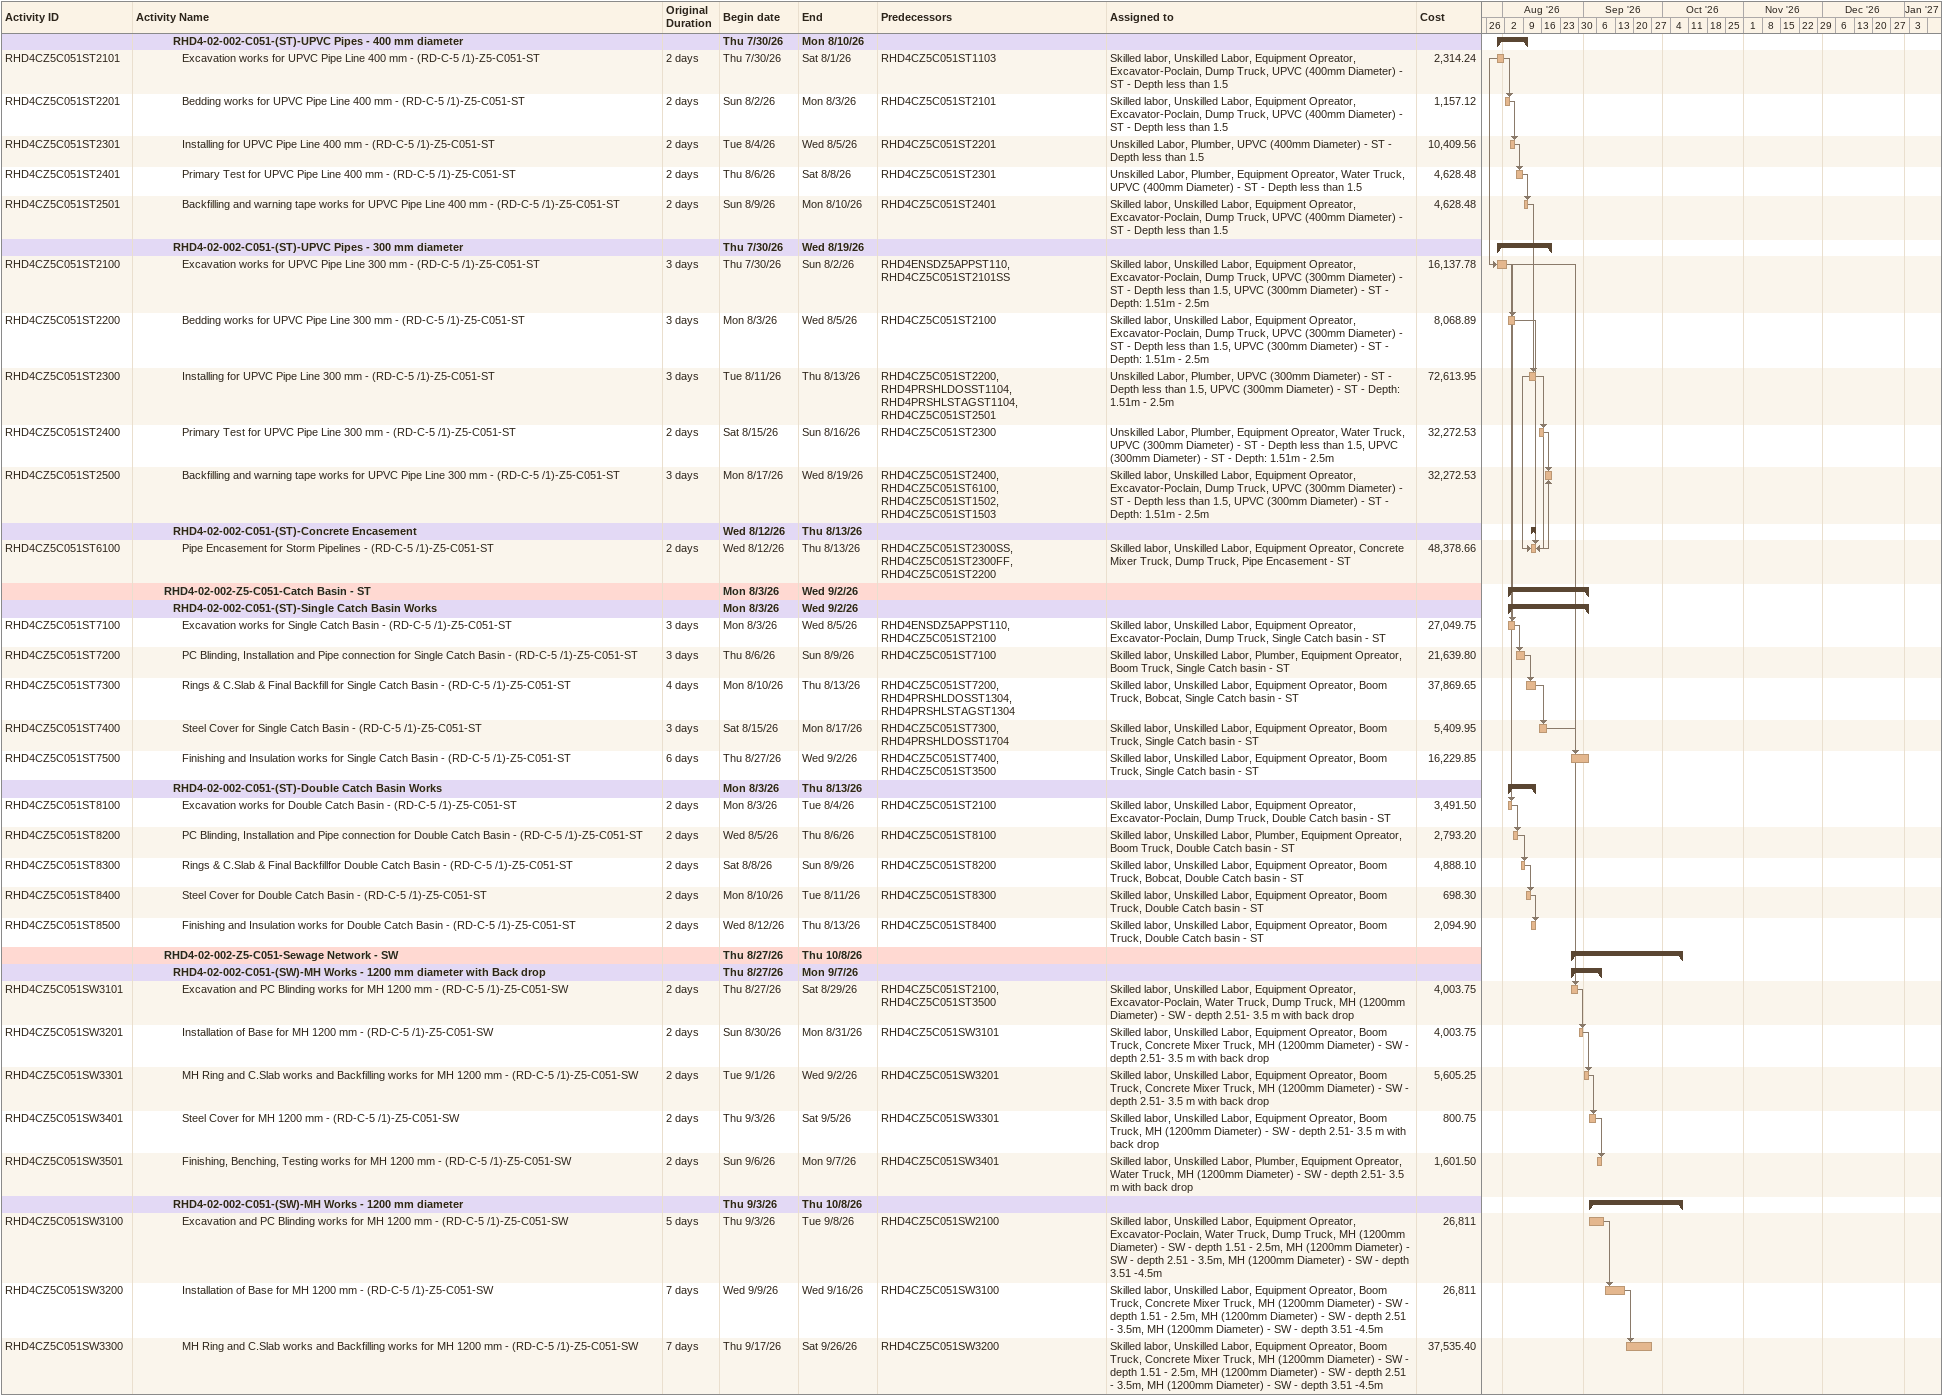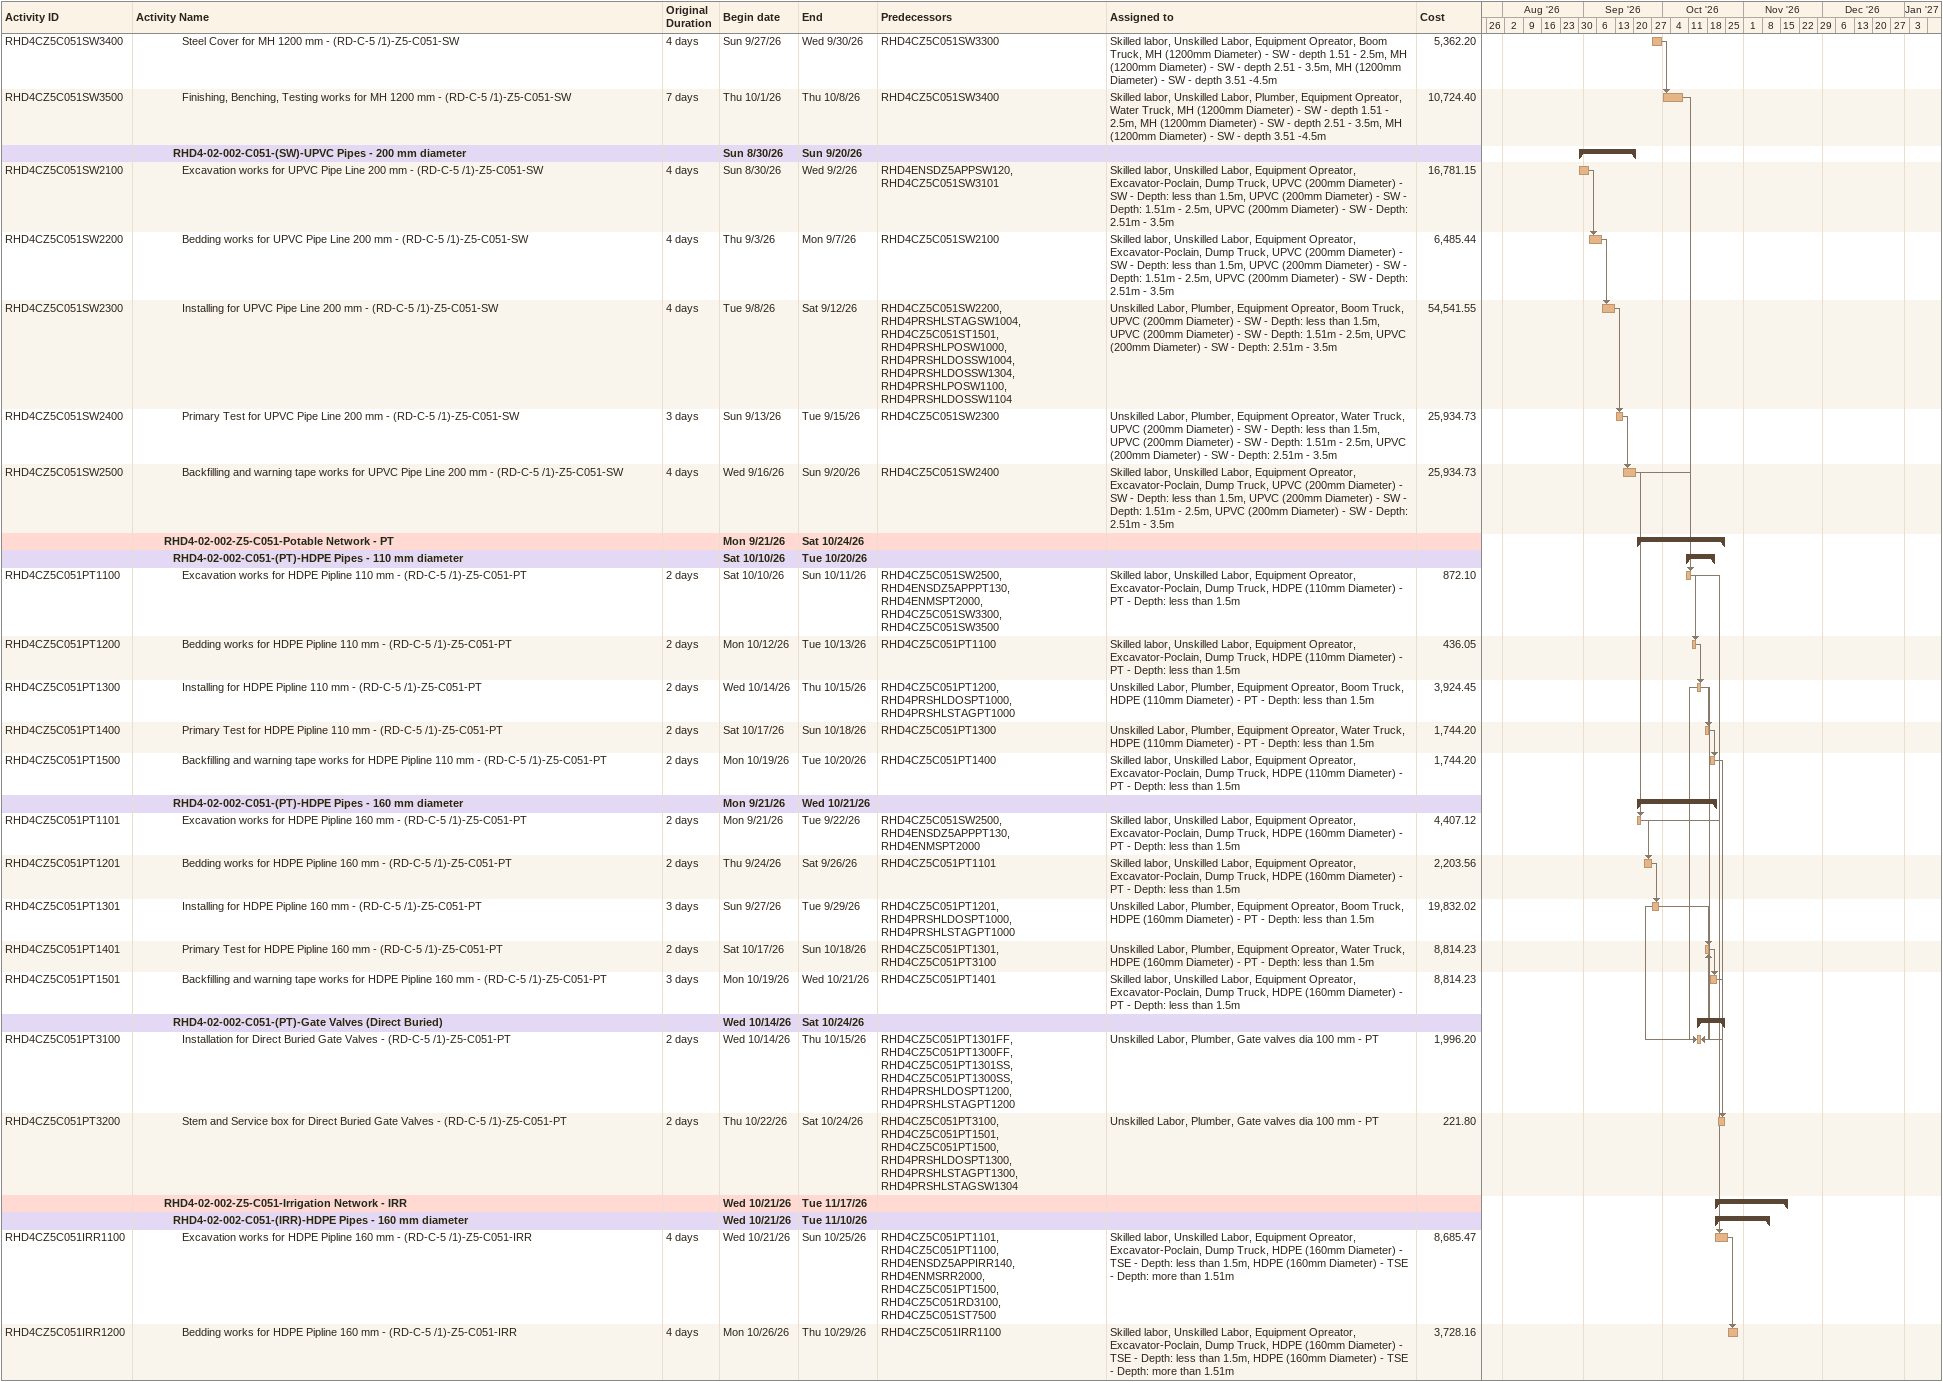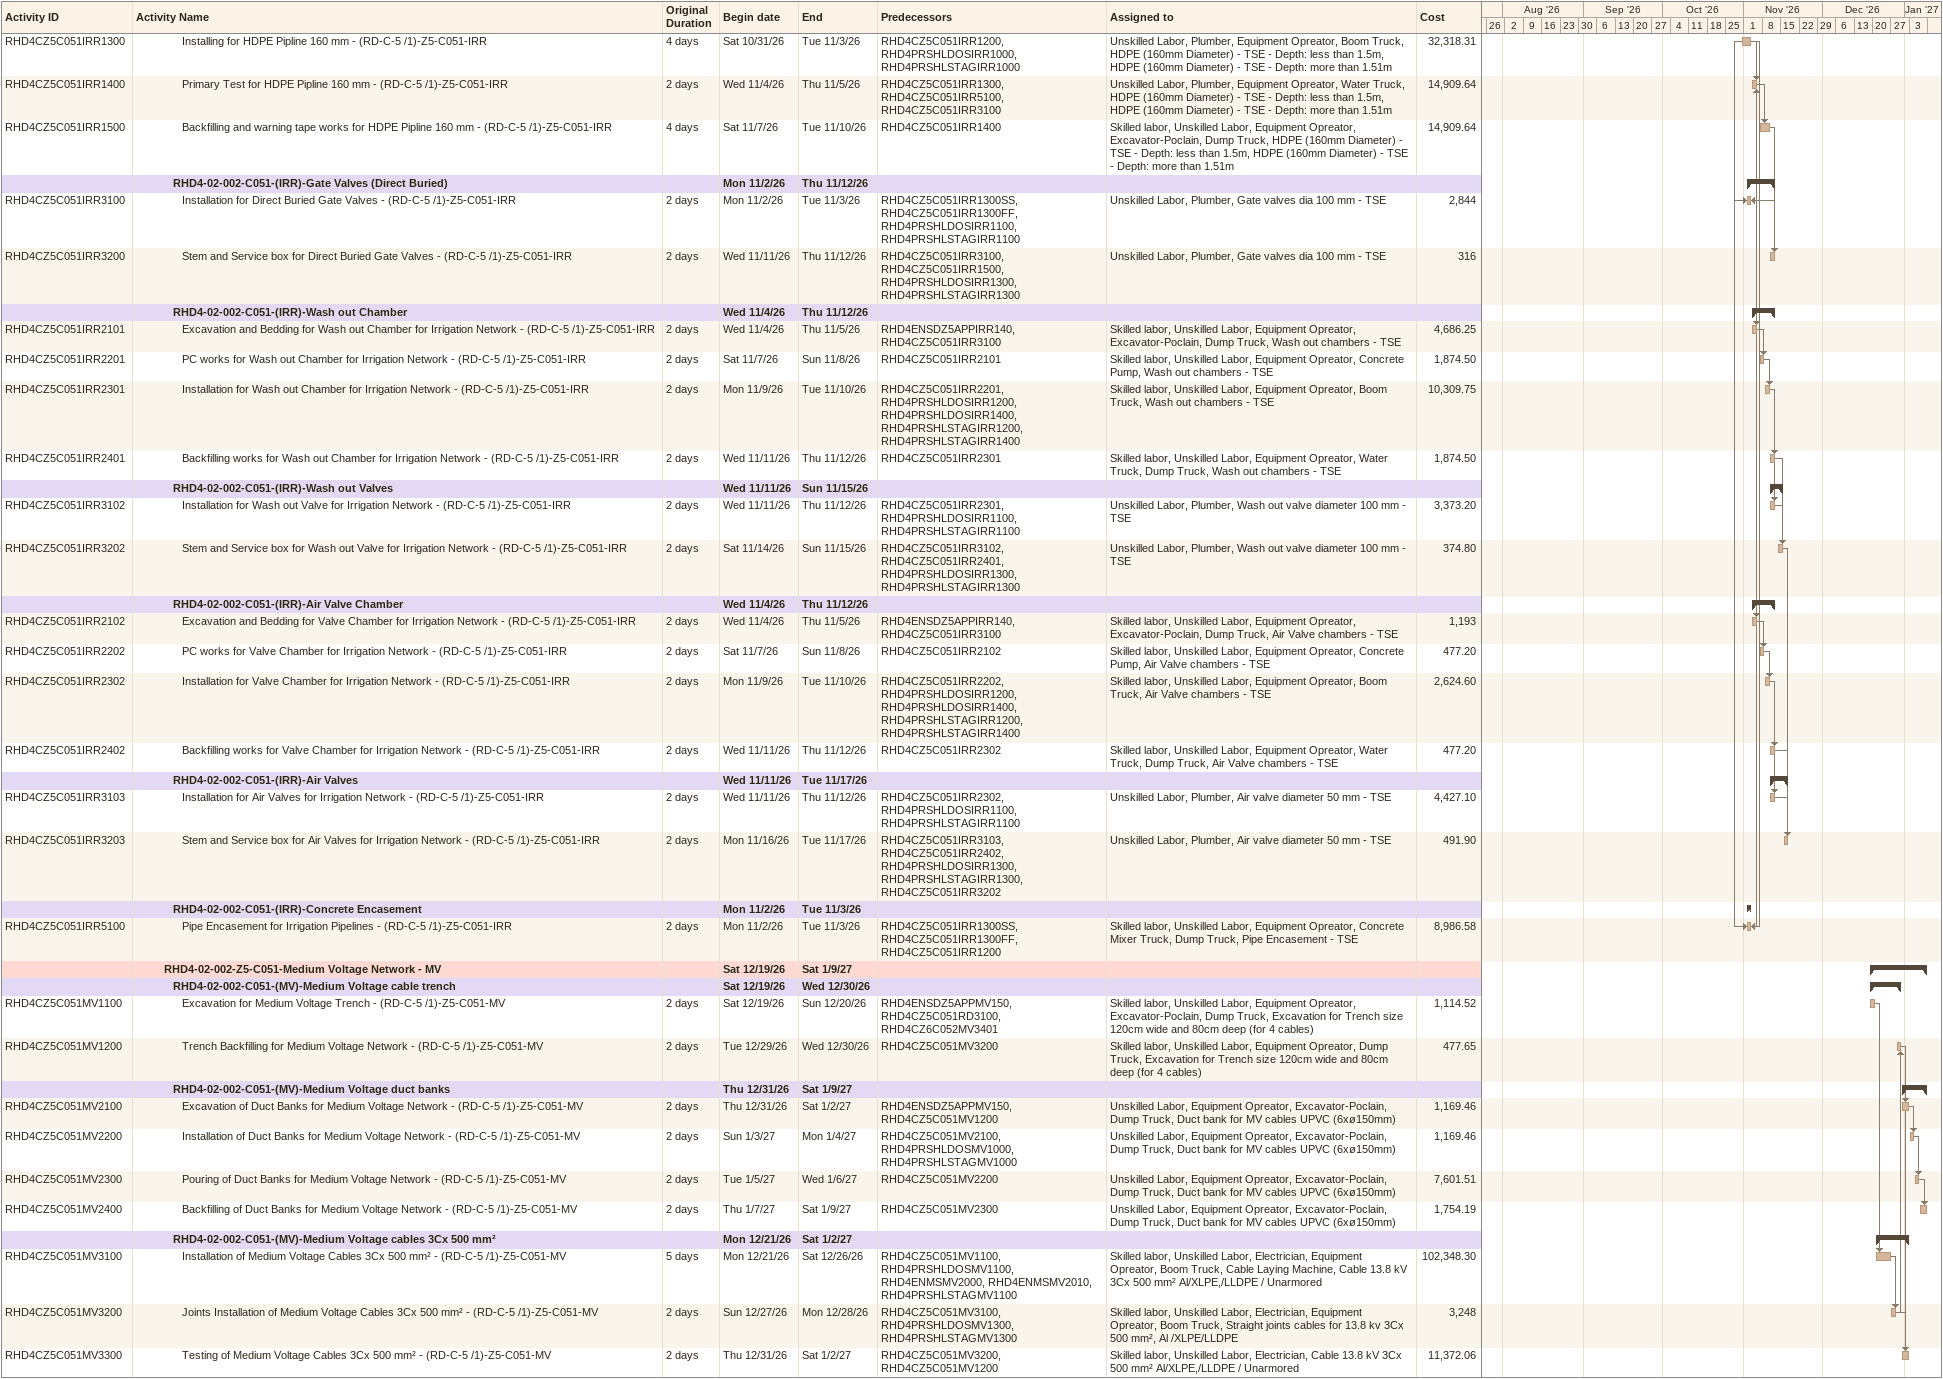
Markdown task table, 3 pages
| ID | Level | Task | Original duration | Start | Finish | Predecessors | Resources | Cost |
|---|---|---|---|---|---|---|---|---|
|  | 5 | **RHD4-02-002-C051-(ST)-UPVC Pipes - 400 mm diameter** |  | 2026-07-30 | 2026-08-10 |  |  |  |
| RHD4CZ5C051ST2101 | 6 | Excavation works for UPVC Pipe Line 400 mm - (RD-C-5 /1)-Z5-C051-ST | 2d | 2026-07-30 | 2026-08-01 | RHD4CZ5C051ST1103 | Skilled labor, Unskilled Labor, Equipment Opreator, Excavator-Poclain, Dump Truck, UPVC (400mm Diameter) - ST - Depth less than 1.5 | 2314.24 |
| RHD4CZ5C051ST2201 | 6 | Bedding works for UPVC Pipe Line 400 mm - (RD-C-5 /1)-Z5-C051-ST | 2d | 2026-08-02 | 2026-08-03 | RHD4CZ5C051ST2101 | Skilled labor, Unskilled Labor, Equipment Opreator, Excavator-Poclain, Dump Truck, UPVC (400mm Diameter) - ST - Depth less than 1.5 | 1157.12 |
| RHD4CZ5C051ST2301 | 6 | Installing for UPVC Pipe Line 400 mm - (RD-C-5 /1)-Z5-C051-ST | 2d | 2026-08-04 | 2026-08-05 | RHD4CZ5C051ST2201 | Unskilled Labor, Plumber, UPVC (400mm Diameter) - ST - Depth less than 1.5 | 10409.56 |
| RHD4CZ5C051ST2401 | 6 | Primary Test for UPVC Pipe Line 400 mm - (RD-C-5 /1)-Z5-C051-ST | 2d | 2026-08-06 | 2026-08-08 | RHD4CZ5C051ST2301 | Unskilled Labor, Plumber, Equipment Opreator, Water Truck, UPVC (400mm Diameter) - ST - Depth less than 1.5 | 4628.48 |
| RHD4CZ5C051ST2501 | 6 | Backfilling and warning tape works for UPVC Pipe Line 400 mm - (RD-C-5 /1)-Z5-C051-ST | 2d | 2026-08-09 | 2026-08-10 | RHD4CZ5C051ST2401 | Skilled labor, Unskilled Labor, Equipment Opreator, Excavator-Poclain, Dump Truck, UPVC (400mm Diameter) - ST - Depth less than 1.5 | 4628.48 |
|  | 5 | **RHD4-02-002-C051-(ST)-UPVC Pipes - 300 mm diameter** |  | 2026-07-30 | 2026-08-19 |  |  |  |
| RHD4CZ5C051ST2100 | 6 | Excavation works for UPVC Pipe Line 300 mm - (RD-C-5 /1)-Z5-C051-ST | 3d | 2026-07-30 | 2026-08-02 | RHD4ENSDZ5APPST110, RHD4CZ5C051ST2101SS | Skilled labor, Unskilled Labor, Equipment Opreator, Excavator-Poclain, Dump Truck, UPVC (300mm Diameter) - ST - Depth less than 1.5, UPVC (300mm Diameter) - ST - Depth: 1.51m - 2.5m | 16137.78 |
| RHD4CZ5C051ST2200 | 6 | Bedding works for UPVC Pipe Line 300 mm - (RD-C-5 /1)-Z5-C051-ST | 3d | 2026-08-03 | 2026-08-05 | RHD4CZ5C051ST2100 | Skilled labor, Unskilled Labor, Equipment Opreator, Excavator-Poclain, Dump Truck, UPVC (300mm Diameter) - ST - Depth less than 1.5, UPVC (300mm Diameter) - ST - Depth: 1.51m - 2.5m | 8068.89 |
| RHD4CZ5C051ST2300 | 6 | Installing for UPVC Pipe Line 300 mm - (RD-C-5 /1)-Z5-C051-ST | 3d | 2026-08-11 | 2026-08-13 | RHD4CZ5C051ST2200, RHD4PRSHLDOSST1104, RHD4PRSHLSTAGST1104, RHD4CZ5C051ST2501 | Unskilled Labor, Plumber, UPVC (300mm Diameter) - ST - Depth less than 1.5, UPVC (300mm Diameter) - ST - Depth: 1.51m - 2.5m | 72613.95 |
| RHD4CZ5C051ST2400 | 6 | Primary Test for UPVC Pipe Line 300 mm - (RD-C-5 /1)-Z5-C051-ST | 2d | 2026-08-15 | 2026-08-16 | RHD4CZ5C051ST2300 | Unskilled Labor, Plumber, Equipment Opreator, Water Truck, UPVC (300mm Diameter) - ST - Depth less than 1.5, UPVC (300mm Diameter) - ST - Depth: 1.51m - 2.5m | 32272.53 |
| RHD4CZ5C051ST2500 | 6 | Backfilling and warning tape works for UPVC Pipe Line 300 mm - (RD-C-5 /1)-Z5-C051-ST | 3d | 2026-08-17 | 2026-08-19 | RHD4CZ5C051ST2400, RHD4CZ5C051ST6100, RHD4CZ5C051ST1502, RHD4CZ5C051ST1503 | Skilled labor, Unskilled Labor, Equipment Opreator, Excavator-Poclain, Dump Truck, UPVC (300mm Diameter) - ST - Depth less than 1.5, UPVC (300mm Diameter) - ST - Depth: 1.51m - 2.5m | 32272.53 |
|  | 5 | **RHD4-02-002-C051-(ST)-Concrete Encasement** |  | 2026-08-12 | 2026-08-13 |  |  |  |
| RHD4CZ5C051ST6100 | 6 | Pipe Encasement for Storm Pipelines - (RD-C-5 /1)-Z5-C051-ST | 2d | 2026-08-12 | 2026-08-13 | RHD4CZ5C051ST2300SS, RHD4CZ5C051ST2300FF, RHD4CZ5C051ST2200 | Skilled labor, Unskilled Labor, Equipment Opreator, Concrete Mixer Truck, Dump Truck, Pipe Encasement - ST | 48378.66 |
|  | 4 | **RHD4-02-002-Z5-C051-Catch Basin - ST** |  | 2026-08-03 | 2026-09-02 |  |  |  |
|  | 5 | **RHD4-02-002-C051-(ST)-Single Catch Basin Works** |  | 2026-08-03 | 2026-09-02 |  |  |  |
| RHD4CZ5C051ST7100 | 6 | Excavation works for Single Catch Basin - (RD-C-5 /1)-Z5-C051-ST | 3d | 2026-08-03 | 2026-08-05 | RHD4ENSDZ5APPST110, RHD4CZ5C051ST2100 | Skilled labor, Unskilled Labor, Equipment Opreator, Excavator-Poclain, Dump Truck, Single Catch basin - ST | 27049.75 |
| RHD4CZ5C051ST7200 | 6 | PC Blinding, Installation and Pipe connection for Single Catch Basin - (RD-C-5 /1)-Z5-C051-ST | 3d | 2026-08-06 | 2026-08-09 | RHD4CZ5C051ST7100 | Skilled labor, Unskilled Labor, Plumber, Equipment Opreator, Boom Truck, Single Catch basin - ST | 21639.80 |
| RHD4CZ5C051ST7300 | 6 | Rings & C.Slab & Final Backfill for Single Catch Basin - (RD-C-5 /1)-Z5-C051-ST | 4d | 2026-08-10 | 2026-08-13 | RHD4CZ5C051ST7200, RHD4PRSHLDOSST1304, RHD4PRSHLSTAGST1304 | Skilled labor, Unskilled Labor, Equipment Opreator, Boom Truck, Bobcat, Single Catch basin - ST | 37869.65 |
| RHD4CZ5C051ST7400 | 6 | Steel Cover for Single Catch Basin - (RD-C-5 /1)-Z5-C051-ST | 3d | 2026-08-15 | 2026-08-17 | RHD4CZ5C051ST7300, RHD4PRSHLDOSST1704 | Skilled labor, Unskilled Labor, Equipment Opreator, Boom Truck, Single Catch basin - ST | 5409.95 |
| RHD4CZ5C051ST7500 | 6 | Finishing and Insulation works for Single Catch Basin - (RD-C-5 /1)-Z5-C051-ST | 6d | 2026-08-27 | 2026-09-02 | RHD4CZ5C051ST7400, RHD4CZ5C051ST3500 | Skilled labor, Unskilled Labor, Equipment Opreator, Boom Truck, Single Catch basin - ST | 16229.85 |
|  | 5 | **RHD4-02-002-C051-(ST)-Double Catch Basin Works** |  | 2026-08-03 | 2026-08-13 |  |  |  |
| RHD4CZ5C051ST8100 | 6 | Excavation works for Double Catch Basin - (RD-C-5 /1)-Z5-C051-ST | 2d | 2026-08-03 | 2026-08-04 | RHD4CZ5C051ST2100 | Skilled labor, Unskilled Labor, Equipment Opreator, Excavator-Poclain, Dump Truck, Double Catch basin - ST | 3491.50 |
| RHD4CZ5C051ST8200 | 6 | PC Blinding, Installation and Pipe connection for Double Catch Basin - (RD-C-5 /1)-Z5-C051-ST | 2d | 2026-08-05 | 2026-08-06 | RHD4CZ5C051ST8100 | Skilled labor, Unskilled Labor, Plumber, Equipment Opreator, Boom Truck, Double Catch basin - ST | 2793.20 |
| RHD4CZ5C051ST8300 | 6 | Rings & C.Slab & Final Backfillfor Double Catch Basin - (RD-C-5 /1)-Z5-C051-ST | 2d | 2026-08-08 | 2026-08-09 | RHD4CZ5C051ST8200 | Skilled labor, Unskilled Labor, Equipment Opreator, Boom Truck, Bobcat, Double Catch basin - ST | 4888.10 |
| RHD4CZ5C051ST8400 | 6 | Steel Cover for Double Catch Basin - (RD-C-5 /1)-Z5-C051-ST | 2d | 2026-08-10 | 2026-08-11 | RHD4CZ5C051ST8300 | Skilled labor, Unskilled Labor, Equipment Opreator, Boom Truck, Double Catch basin - ST | 698.30 |
| RHD4CZ5C051ST8500 | 6 | Finishing and Insulation works for Double Catch Basin - (RD-C-5 /1)-Z5-C051-ST | 2d | 2026-08-12 | 2026-08-13 | RHD4CZ5C051ST8400 | Skilled labor, Unskilled Labor, Equipment Opreator, Boom Truck, Double Catch basin - ST | 2094.90 |
|  | 4 | **RHD4-02-002-Z5-C051-Sewage Network - SW** |  | 2026-08-27 | 2026-10-08 |  |  |  |
|  | 5 | **RHD4-02-002-C051-(SW)-MH Works - 1200 mm diameter with Back drop** |  | 2026-08-27 | 2026-09-07 |  |  |  |
| RHD4CZ5C051SW3101 | 6 | Excavation and PC Blinding works for MH 1200 mm - (RD-C-5 /1)-Z5-C051-SW | 2d | 2026-08-27 | 2026-08-29 | RHD4CZ5C051ST2100, RHD4CZ5C051ST3500 | Skilled labor, Unskilled Labor, Equipment Opreator, Excavator-Poclain, Water Truck, Dump Truck, MH (1200mm Diameter) - SW - depth 2.51- 3.5 m with back drop | 4003.75 |
| RHD4CZ5C051SW3201 | 6 | Installation of Base for MH 1200 mm - (RD-C-5 /1)-Z5-C051-SW | 2d | 2026-08-30 | 2026-08-31 | RHD4CZ5C051SW3101 | Skilled labor, Unskilled Labor, Equipment Opreator, Boom Truck, Concrete Mixer Truck, MH (1200mm Diameter) - SW - depth 2.51- 3.5 m with back drop | 4003.75 |
| RHD4CZ5C051SW3301 | 6 | MH Ring and C.Slab works and Backfilling works for MH 1200 mm - (RD-C-5 /1)-Z5-C051-SW | 2d | 2026-09-01 | 2026-09-02 | RHD4CZ5C051SW3201 | Skilled labor, Unskilled Labor, Equipment Opreator, Boom Truck, Concrete Mixer Truck, MH (1200mm Diameter) - SW - depth 2.51- 3.5 m with back drop | 5605.25 |
| RHD4CZ5C051SW3401 | 6 | Steel Cover for MH 1200 mm - (RD-C-5 /1)-Z5-C051-SW | 2d | 2026-09-03 | 2026-09-05 | RHD4CZ5C051SW3301 | Skilled labor, Unskilled Labor, Equipment Opreator, Boom Truck, MH (1200mm Diameter) - SW - depth 2.51- 3.5 m with back drop | 800.75 |
| RHD4CZ5C051SW3501 | 6 | Finishing, Benching, Testing works for MH 1200 mm - (RD-C-5 /1)-Z5-C051-SW | 2d | 2026-09-06 | 2026-09-07 | RHD4CZ5C051SW3401 | Skilled labor, Unskilled Labor, Plumber, Equipment Opreator, Water Truck, MH (1200mm Diameter) - SW - depth 2.51- 3.5 m with back drop | 1601.50 |
|  | 5 | **RHD4-02-002-C051-(SW)-MH Works - 1200 mm diameter** |  | 2026-09-03 | 2026-10-08 |  |  |  |
| RHD4CZ5C051SW3100 | 6 | Excavation and PC Blinding works for MH 1200 mm - (RD-C-5 /1)-Z5-C051-SW | 5d | 2026-09-03 | 2026-09-08 | RHD4CZ5C051SW2100 | Skilled labor, Unskilled Labor, Equipment Opreator, Excavator-Poclain, Water Truck, Dump Truck, MH (1200mm Diameter) - SW - depth 1.51 - 2.5m, MH (1200mm Diameter) - SW - depth 2.51 - 3.5m, MH (1200mm Diameter) - SW - depth 3.51 -4.5m | 26811 |
| RHD4CZ5C051SW3200 | 6 | Installation of Base for MH 1200 mm - (RD-C-5 /1)-Z5-C051-SW | 7d | 2026-09-09 | 2026-09-16 | RHD4CZ5C051SW3100 | Skilled labor, Unskilled Labor, Equipment Opreator, Boom Truck, Concrete Mixer Truck, MH (1200mm Diameter) - SW - depth 1.51 - 2.5m, MH (1200mm Diameter) - SW - depth 2.51 - 3.5m, MH (1200mm Diameter) - SW - depth 3.51 -4.5m | 26811 |
| RHD4CZ5C051SW3300 | 6 | MH Ring and C.Slab works and Backfilling works for MH 1200 mm - (RD-C-5 /1)-Z5-C051-SW | 7d | 2026-09-17 | 2026-09-26 | RHD4CZ5C051SW3200 | Skilled labor, Unskilled Labor, Equipment Opreator, Boom Truck, Concrete Mixer Truck, MH (1200mm Diameter) - SW - depth 1.51 - 2.5m, MH (1200mm Diameter) - SW - depth 2.51 - 3.5m, MH (1200mm Diameter) - SW - depth 3.51 -4.5m | 37535.40 |
| RHD4CZ5C051SW3400 | 6 | Steel Cover for MH 1200 mm - (RD-C-5 /1)-Z5-C051-SW | 4d | 2026-09-27 | 2026-09-30 | RHD4CZ5C051SW3300 | Skilled labor, Unskilled Labor, Equipment Opreator, Boom Truck, MH (1200mm Diameter) - SW - depth 1.51 - 2.5m, MH (1200mm Diameter) - SW - depth 2.51 - 3.5m, MH (1200mm Diameter) - SW - depth 3.51 -4.5m | 5362.20 |
| RHD4CZ5C051SW3500 | 6 | Finishing, Benching, Testing works for MH 1200 mm - (RD-C-5 /1)-Z5-C051-SW | 7d | 2026-10-01 | 2026-10-08 | RHD4CZ5C051SW3400 | Skilled labor, Unskilled Labor, Plumber, Equipment Opreator, Water Truck, MH (1200mm Diameter) - SW - depth 1.51 - 2.5m, MH (1200mm Diameter) - SW - depth 2.51 - 3.5m, MH (1200mm Diameter) - SW - depth 3.51 -4.5m | 10724.40 |
|  | 5 | **RHD4-02-002-C051-(SW)-UPVC Pipes - 200 mm diameter** |  | 2026-08-30 | 2026-09-20 |  |  |  |
| RHD4CZ5C051SW2100 | 6 | Excavation works for UPVC Pipe Line 200 mm - (RD-C-5 /1)-Z5-C051-SW | 4d | 2026-08-30 | 2026-09-02 | RHD4ENSDZ5APPSW120, RHD4CZ5C051SW3101 | Skilled labor, Unskilled Labor, Equipment Opreator, Excavator-Poclain, Dump Truck, UPVC (200mm Diameter) - SW - Depth: less than 1.5m, UPVC (200mm Diameter) - SW - Depth: 1.51m - 2.5m, UPVC (200mm Diameter) - SW - Depth: 2.51m - 3.5m | 16781.15 |
| RHD4CZ5C051SW2200 | 6 | Bedding works for UPVC Pipe Line 200 mm - (RD-C-5 /1)-Z5-C051-SW | 4d | 2026-09-03 | 2026-09-07 | RHD4CZ5C051SW2100 | Skilled labor, Unskilled Labor, Equipment Opreator, Excavator-Poclain, Dump Truck, UPVC (200mm Diameter) - SW - Depth: less than 1.5m, UPVC (200mm Diameter) - SW - Depth: 1.51m - 2.5m, UPVC (200mm Diameter) - SW - Depth: 2.51m - 3.5m | 6485.44 |
| RHD4CZ5C051SW2300 | 6 | Installing for UPVC Pipe Line 200 mm - (RD-C-5 /1)-Z5-C051-SW | 4d | 2026-09-08 | 2026-09-12 | RHD4CZ5C051SW2200, RHD4PRSHLSTAGSW1004, RHD4CZ5C051ST1501, RHD4PRSHLPOSW1000, RHD4PRSHLDOSSW1004, RHD4PRSHLDOSSW1304, RHD4PRSHLPOSW1100, RHD4PRSHLDOSSW1104 | Unskilled Labor, Plumber, Equipment Opreator, Boom Truck, UPVC (200mm Diameter) - SW - Depth: less than 1.5m, UPVC (200mm Diameter) - SW - Depth: 1.51m - 2.5m, UPVC (200mm Diameter) - SW - Depth: 2.51m - 3.5m | 54541.55 |
| RHD4CZ5C051SW2400 | 6 | Primary Test for UPVC Pipe Line 200 mm - (RD-C-5 /1)-Z5-C051-SW | 3d | 2026-09-13 | 2026-09-15 | RHD4CZ5C051SW2300 | Unskilled Labor, Plumber, Equipment Opreator, Water Truck, UPVC (200mm Diameter) - SW - Depth: less than 1.5m, UPVC (200mm Diameter) - SW - Depth: 1.51m - 2.5m, UPVC (200mm Diameter) - SW - Depth: 2.51m - 3.5m | 25934.73 |
| RHD4CZ5C051SW2500 | 6 | Backfilling and warning tape works for UPVC Pipe Line 200 mm - (RD-C-5 /1)-Z5-C051-SW | 4d | 2026-09-16 | 2026-09-20 | RHD4CZ5C051SW2400 | Skilled labor, Unskilled Labor, Equipment Opreator, Excavator-Poclain, Dump Truck, UPVC (200mm Diameter) - SW - Depth: less than 1.5m, UPVC (200mm Diameter) - SW - Depth: 1.51m - 2.5m, UPVC (200mm Diameter) - SW - Depth: 2.51m - 3.5m | 25934.73 |
|  | 4 | **RHD4-02-002-Z5-C051-Potable Network - PT** |  | 2026-09-21 | 2026-10-24 |  |  |  |
|  | 5 | **RHD4-02-002-C051-(PT)-HDPE Pipes - 110 mm diameter** |  | 2026-10-10 | 2026-10-20 |  |  |  |
| RHD4CZ5C051PT1100 | 6 | Excavation works for HDPE Pipline 110 mm - (RD-C-5 /1)-Z5-C051-PT | 2d | 2026-10-10 | 2026-10-11 | RHD4CZ5C051SW2500, RHD4ENSDZ5APPPT130, RHD4ENMSPT2000, RHD4CZ5C051SW3300, RHD4CZ5C051SW3500 | Skilled labor, Unskilled Labor, Equipment Opreator, Excavator-Poclain, Dump Truck, HDPE (110mm Diameter) - PT - Depth: less than 1.5m | 872.10 |
| RHD4CZ5C051PT1200 | 6 | Bedding works for HDPE Pipline 110 mm - (RD-C-5 /1)-Z5-C051-PT | 2d | 2026-10-12 | 2026-10-13 | RHD4CZ5C051PT1100 | Skilled labor, Unskilled Labor, Equipment Opreator, Excavator-Poclain, Dump Truck, HDPE (110mm Diameter) - PT - Depth: less than 1.5m | 436.05 |
| RHD4CZ5C051PT1300 | 6 | Installing for HDPE Pipline 110 mm - (RD-C-5 /1)-Z5-C051-PT | 2d | 2026-10-14 | 2026-10-15 | RHD4CZ5C051PT1200, RHD4PRSHLDOSPT1000, RHD4PRSHLSTAGPT1000 | Unskilled Labor, Plumber, Equipment Opreator, Boom Truck, HDPE (110mm Diameter) - PT - Depth: less than 1.5m | 3924.45 |
| RHD4CZ5C051PT1400 | 6 | Primary Test for HDPE Pipline 110 mm - (RD-C-5 /1)-Z5-C051-PT | 2d | 2026-10-17 | 2026-10-18 | RHD4CZ5C051PT1300 | Unskilled Labor, Plumber, Equipment Opreator, Water Truck, HDPE (110mm Diameter) - PT - Depth: less than 1.5m | 1744.20 |
| RHD4CZ5C051PT1500 | 6 | Backfilling and warning tape works for HDPE Pipline 110 mm - (RD-C-5 /1)-Z5-C051-PT | 2d | 2026-10-19 | 2026-10-20 | RHD4CZ5C051PT1400 | Skilled labor, Unskilled Labor, Equipment Opreator, Excavator-Poclain, Dump Truck, HDPE (110mm Diameter) - PT - Depth: less than 1.5m | 1744.20 |
|  | 5 | **RHD4-02-002-C051-(PT)-HDPE Pipes - 160 mm diameter** |  | 2026-09-21 | 2026-10-21 |  |  |  |
| RHD4CZ5C051PT1101 | 6 | Excavation works for HDPE Pipline 160 mm - (RD-C-5 /1)-Z5-C051-PT | 2d | 2026-09-21 | 2026-09-22 | RHD4CZ5C051SW2500, RHD4ENSDZ5APPPT130, RHD4ENMSPT2000 | Skilled labor, Unskilled Labor, Equipment Opreator, Excavator-Poclain, Dump Truck, HDPE (160mm Diameter) - PT - Depth: less than 1.5m | 4407.12 |
| RHD4CZ5C051PT1201 | 6 | Bedding works for HDPE Pipline 160 mm - (RD-C-5 /1)-Z5-C051-PT | 2d | 2026-09-24 | 2026-09-26 | RHD4CZ5C051PT1101 | Skilled labor, Unskilled Labor, Equipment Opreator, Excavator-Poclain, Dump Truck, HDPE (160mm Diameter) - PT - Depth: less than 1.5m | 2203.56 |
| RHD4CZ5C051PT1301 | 6 | Installing for HDPE Pipline 160 mm - (RD-C-5 /1)-Z5-C051-PT | 3d | 2026-09-27 | 2026-09-29 | RHD4CZ5C051PT1201, RHD4PRSHLDOSPT1000, RHD4PRSHLSTAGPT1000 | Unskilled Labor, Plumber, Equipment Opreator, Boom Truck, HDPE (160mm Diameter) - PT - Depth: less than 1.5m | 19832.02 |
| RHD4CZ5C051PT1401 | 6 | Primary Test for HDPE Pipline 160 mm - (RD-C-5 /1)-Z5-C051-PT | 2d | 2026-10-17 | 2026-10-18 | RHD4CZ5C051PT1301, RHD4CZ5C051PT3100 | Unskilled Labor, Plumber, Equipment Opreator, Water Truck, HDPE (160mm Diameter) - PT - Depth: less than 1.5m | 8814.23 |
| RHD4CZ5C051PT1501 | 6 | Backfilling and warning tape works for HDPE Pipline 160 mm - (RD-C-5 /1)-Z5-C051-PT | 3d | 2026-10-19 | 2026-10-21 | RHD4CZ5C051PT1401 | Skilled labor, Unskilled Labor, Equipment Opreator, Excavator-Poclain, Dump Truck, HDPE (160mm Diameter) - PT - Depth: less than 1.5m | 8814.23 |
|  | 5 | **RHD4-02-002-C051-(PT)-Gate Valves (Direct Buried)** |  | 2026-10-14 | 2026-10-24 |  |  |  |
| RHD4CZ5C051PT3100 | 6 | Installation for Direct Buried Gate Valves - (RD-C-5 /1)-Z5-C051-PT | 2d | 2026-10-14 | 2026-10-15 | RHD4CZ5C051PT1301FF, RHD4CZ5C051PT1300FF, RHD4CZ5C051PT1301SS, RHD4CZ5C051PT1300SS, RHD4PRSHLDOSPT1200, RHD4PRSHLSTAGPT1200 | Unskilled Labor, Plumber, Gate valves dia 100 mm - PT | 1996.20 |
| RHD4CZ5C051PT3200 | 6 | Stem and Service box for Direct Buried Gate Valves - (RD-C-5 /1)-Z5-C051-PT | 2d | 2026-10-22 | 2026-10-24 | RHD4CZ5C051PT3100, RHD4CZ5C051PT1501, RHD4CZ5C051PT1500, RHD4PRSHLDOSPT1300, RHD4PRSHLSTAGPT1300, RHD4PRSHLSTAGSW1304 | Unskilled Labor, Plumber, Gate valves dia 100 mm - PT | 221.80 |
|  | 4 | **RHD4-02-002-Z5-C051-Irrigation Network - IRR** |  | 2026-10-21 | 2026-11-17 |  |  |  |
|  | 5 | **RHD4-02-002-C051-(IRR)-HDPE Pipes - 160 mm diameter** |  | 2026-10-21 | 2026-11-10 |  |  |  |
| RHD4CZ5C051IRR1100 | 6 | Excavation works for HDPE Pipline 160 mm - (RD-C-5 /1)-Z5-C051-IRR | 4d | 2026-10-21 | 2026-10-25 | RHD4CZ5C051PT1101, RHD4CZ5C051PT1100, RHD4ENSDZ5APPIRR140, RHD4ENMSRR2000, RHD4CZ5C051PT1500, RHD4CZ5C051RD3100, RHD4CZ5C051ST7500 | Skilled labor, Unskilled Labor, Equipment Opreator, Excavator-Poclain, Dump Truck, HDPE (160mm Diameter) - TSE - Depth: less than 1.5m, HDPE (160mm Diameter) - TSE - Depth: more than 1.51m | 8685.47 |
| RHD4CZ5C051IRR1200 | 6 | Bedding works for HDPE Pipline 160 mm - (RD-C-5 /1)-Z5-C051-IRR | 4d | 2026-10-26 | 2026-10-29 | RHD4CZ5C051IRR1100 | Skilled labor, Unskilled Labor, Equipment Opreator, Excavator-Poclain, Dump Truck, HDPE (160mm Diameter) - TSE - Depth: less than 1.5m, HDPE (160mm Diameter) - TSE - Depth: more than 1.51m | 3728.16 |
| RHD4CZ5C051IRR1300 | 6 | Installing for HDPE Pipline 160 mm - (RD-C-5 /1)-Z5-C051-IRR | 4d | 2026-10-31 | 2026-11-03 | RHD4CZ5C051IRR1200, RHD4PRSHLDOSIRR1000, RHD4PRSHLSTAGIRR1000 | Unskilled Labor, Plumber, Equipment Opreator, Boom Truck, HDPE (160mm Diameter) - TSE - Depth: less than 1.5m, HDPE (160mm Diameter) - TSE - Depth: more than 1.51m | 32318.31 |
| RHD4CZ5C051IRR1400 | 6 | Primary Test for HDPE Pipline 160 mm - (RD-C-5 /1)-Z5-C051-IRR | 2d | 2026-11-04 | 2026-11-05 | RHD4CZ5C051IRR1300, RHD4CZ5C051IRR5100, RHD4CZ5C051IRR3100 | Unskilled Labor, Plumber, Equipment Opreator, Water Truck, HDPE (160mm Diameter) - TSE - Depth: less than 1.5m, HDPE (160mm Diameter) - TSE - Depth: more than 1.51m | 14909.64 |
| RHD4CZ5C051IRR1500 | 6 | Backfilling and warning tape works for HDPE Pipline 160 mm - (RD-C-5 /1)-Z5-C051-IRR | 4d | 2026-11-07 | 2026-11-10 | RHD4CZ5C051IRR1400 | Skilled labor, Unskilled Labor, Equipment Opreator, Excavator-Poclain, Dump Truck, HDPE (160mm Diameter) - TSE - Depth: less than 1.5m, HDPE (160mm Diameter) - TSE - Depth: more than 1.51m | 14909.64 |
|  | 5 | **RHD4-02-002-C051-(IRR)-Gate Valves (Direct Buried)** |  | 2026-11-02 | 2026-11-12 |  |  |  |
| RHD4CZ5C051IRR3100 | 6 | Installation for Direct Buried Gate Valves - (RD-C-5 /1)-Z5-C051-IRR | 2d | 2026-11-02 | 2026-11-03 | RHD4CZ5C051IRR1300SS, RHD4CZ5C051IRR1300FF, RHD4PRSHLDOSIRR1100, RHD4PRSHLSTAGIRR1100 | Unskilled Labor, Plumber, Gate valves dia 100 mm - TSE | 2844 |
| RHD4CZ5C051IRR3200 | 6 | Stem and Service box for Direct Buried Gate Valves - (RD-C-5 /1)-Z5-C051-IRR | 2d | 2026-11-11 | 2026-11-12 | RHD4CZ5C051IRR3100, RHD4CZ5C051IRR1500, RHD4PRSHLDOSIRR1300, RHD4PRSHLSTAGIRR1300 | Unskilled Labor, Plumber, Gate valves dia 100 mm - TSE | 316 |
|  | 5 | **RHD4-02-002-C051-(IRR)-Wash out Chamber** |  | 2026-11-04 | 2026-11-12 |  |  |  |
| RHD4CZ5C051IRR2101 | 6 | Excavation and Bedding for Wash out Chamber for Irrigation Network - (RD-C-5 /1)-Z5-C051-IRR | 2d | 2026-11-04 | 2026-11-05 | RHD4ENSDZ5APPIRR140, RHD4CZ5C051IRR3100 | Skilled labor, Unskilled Labor, Equipment Opreator, Excavator-Poclain, Dump Truck, Wash out chambers - TSE | 4686.25 |
| RHD4CZ5C051IRR2201 | 6 | PC works for Wash out Chamber for Irrigation Network - (RD-C-5 /1)-Z5-C051-IRR | 2d | 2026-11-07 | 2026-11-08 | RHD4CZ5C051IRR2101 | Skilled labor, Unskilled Labor, Equipment Opreator, Concrete Pump, Wash out chambers - TSE | 1874.50 |
| RHD4CZ5C051IRR2301 | 6 | Installation for Wash out Chamber for Irrigation Network - (RD-C-5 /1)-Z5-C051-IRR | 2d | 2026-11-09 | 2026-11-10 | RHD4CZ5C051IRR2201, RHD4PRSHLDOSIRR1200, RHD4PRSHLDOSIRR1400, RHD4PRSHLSTAGIRR1200, RHD4PRSHLSTAGIRR1400 | Skilled labor, Unskilled Labor, Equipment Opreator, Boom Truck, Wash out chambers - TSE | 10309.75 |
| RHD4CZ5C051IRR2401 | 6 | Backfilling works for Wash out Chamber for Irrigation Network - (RD-C-5 /1)-Z5-C051-IRR | 2d | 2026-11-11 | 2026-11-12 | RHD4CZ5C051IRR2301 | Skilled labor, Unskilled Labor, Equipment Opreator, Water Truck, Dump Truck, Wash out chambers - TSE | 1874.50 |
|  | 5 | **RHD4-02-002-C051-(IRR)-Wash out Valves** |  | 2026-11-11 | 2026-11-15 |  |  |  |
| RHD4CZ5C051IRR3102 | 6 | Installation for Wash out Valve for Irrigation Network - (RD-C-5 /1)-Z5-C051-IRR | 2d | 2026-11-11 | 2026-11-12 | RHD4CZ5C051IRR2301, RHD4PRSHLDOSIRR1100, RHD4PRSHLSTAGIRR1100 | Unskilled Labor, Plumber, Wash out valve diameter 100 mm - TSE | 3373.20 |
| RHD4CZ5C051IRR3202 | 6 | Stem and Service box for Wash out Valve for Irrigation Network - (RD-C-5 /1)-Z5-C051-IRR | 2d | 2026-11-14 | 2026-11-15 | RHD4CZ5C051IRR3102, RHD4CZ5C051IRR2401, RHD4PRSHLDOSIRR1300, RHD4PRSHLSTAGIRR1300 | Unskilled Labor, Plumber, Wash out valve diameter 100 mm - TSE | 374.80 |
|  | 5 | **RHD4-02-002-C051-(IRR)-Air Valve Chamber** |  | 2026-11-04 | 2026-11-12 |  |  |  |
| RHD4CZ5C051IRR2102 | 6 | Excavation and Bedding for Valve Chamber for Irrigation Network - (RD-C-5 /1)-Z5-C051-IRR | 2d | 2026-11-04 | 2026-11-05 | RHD4ENSDZ5APPIRR140, RHD4CZ5C051IRR3100 | Skilled labor, Unskilled Labor, Equipment Opreator, Excavator-Poclain, Dump Truck, Air Valve chambers - TSE | 1193 |
| RHD4CZ5C051IRR2202 | 6 | PC works for Valve Chamber for Irrigation Network - (RD-C-5 /1)-Z5-C051-IRR | 2d | 2026-11-07 | 2026-11-08 | RHD4CZ5C051IRR2102 | Skilled labor, Unskilled Labor, Equipment Opreator, Concrete Pump, Air Valve chambers - TSE | 477.20 |
| RHD4CZ5C051IRR2302 | 6 | Installation for Valve Chamber for Irrigation Network - (RD-C-5 /1)-Z5-C051-IRR | 2d | 2026-11-09 | 2026-11-10 | RHD4CZ5C051IRR2202, RHD4PRSHLDOSIRR1200, RHD4PRSHLDOSIRR1400, RHD4PRSHLSTAGIRR1200, RHD4PRSHLSTAGIRR1400 | Skilled labor, Unskilled Labor, Equipment Opreator, Boom Truck, Air Valve chambers - TSE | 2624.60 |
| RHD4CZ5C051IRR2402 | 6 | Backfilling works for Valve Chamber for Irrigation Network - (RD-C-5 /1)-Z5-C051-IRR | 2d | 2026-11-11 | 2026-11-12 | RHD4CZ5C051IRR2302 | Skilled labor, Unskilled Labor, Equipment Opreator, Water Truck, Dump Truck, Air Valve chambers - TSE | 477.20 |
|  | 5 | **RHD4-02-002-C051-(IRR)-Air Valves** |  | 2026-11-11 | 2026-11-17 |  |  |  |
| RHD4CZ5C051IRR3103 | 6 | Installation for Air Valves for Irrigation Network - (RD-C-5 /1)-Z5-C051-IRR | 2d | 2026-11-11 | 2026-11-12 | RHD4CZ5C051IRR2302, RHD4PRSHLDOSIRR1100, RHD4PRSHLSTAGIRR1100 | Unskilled Labor, Plumber, Air valve diameter 50 mm - TSE | 4427.10 |
| RHD4CZ5C051IRR3203 | 6 | Stem and Service box for Air Valves for Irrigation Network - (RD-C-5 /1)-Z5-C051-IRR | 2d | 2026-11-16 | 2026-11-17 | RHD4CZ5C051IRR3103, RHD4CZ5C051IRR2402, RHD4PRSHLDOSIRR1300, RHD4PRSHLSTAGIRR1300, RHD4CZ5C051IRR3202 | Unskilled Labor, Plumber, Air valve diameter 50 mm - TSE | 491.90 |
|  | 5 | **RHD4-02-002-C051-(IRR)-Concrete Encasement** |  | 2026-11-02 | 2026-11-03 |  |  |  |
| RHD4CZ5C051IRR5100 | 6 | Pipe Encasement for Irrigation Pipelines - (RD-C-5 /1)-Z5-C051-IRR | 2d | 2026-11-02 | 2026-11-03 | RHD4CZ5C051IRR1300SS, RHD4CZ5C051IRR1300FF, RHD4CZ5C051IRR1200 | Skilled labor, Unskilled Labor, Equipment Opreator, Concrete Mixer Truck, Dump Truck, Pipe Encasement - TSE | 8986.58 |
|  | 4 | **RHD4-02-002-Z5-C051-Medium Voltage Network - MV** |  | 2026-12-19 | 2027-01-09 |  |  |  |
|  | 5 | **RHD4-02-002-C051-(MV)-Medium Voltage cable trench** |  | 2026-12-19 | 2026-12-30 |  |  |  |
| RHD4CZ5C051MV1100 | 6 | Excavation for Medium Voltage Trench - (RD-C-5 /1)-Z5-C051-MV | 2d | 2026-12-19 | 2026-12-20 | RHD4ENSDZ5APPMV150, RHD4CZ5C051RD3100, RHD4CZ6C052MV3401 | Skilled labor, Unskilled Labor, Equipment Opreator, Excavator-Poclain, Dump Truck, Excavation for Trench size 120cm wide and 80cm deep (for 4 cables) | 1114.52 |
| RHD4CZ5C051MV1200 | 6 | Trench Backfilling for Medium Voltage Network - (RD-C-5 /1)-Z5-C051-MV | 2d | 2026-12-29 | 2026-12-30 | RHD4CZ5C051MV3200 | Skilled labor, Unskilled Labor, Equipment Opreator, Dump Truck, Excavation for Trench size 120cm wide and 80cm deep (for 4 cables) | 477.65 |
|  | 5 | **RHD4-02-002-C051-(MV)-Medium Voltage duct banks** |  | 2026-12-31 | 2027-01-09 |  |  |  |
| RHD4CZ5C051MV2100 | 6 | Excavation of Duct Banks for Medium Voltage Network - (RD-C-5 /1)-Z5-C051-MV | 2d | 2026-12-31 | 2027-01-02 | RHD4ENSDZ5APPMV150, RHD4CZ5C051MV1200 | Unskilled Labor, Equipment Opreator, Excavator-Poclain, Dump Truck, Duct bank for MV cables UPVC (6xø150mm) | 1169.46 |
| RHD4CZ5C051MV2200 | 6 | Installation of Duct Banks for Medium Voltage Network - (RD-C-5 /1)-Z5-C051-MV | 2d | 2027-01-03 | 2027-01-04 | RHD4CZ5C051MV2100, RHD4PRSHLDOSMV1000, RHD4PRSHLSTAGMV1000 | Unskilled Labor, Equipment Opreator, Excavator-Poclain, Dump Truck, Duct bank for MV cables UPVC (6xø150mm) | 1169.46 |
| RHD4CZ5C051MV2300 | 6 | Pouring of Duct Banks for Medium Voltage Network - (RD-C-5 /1)-Z5-C051-MV | 2d | 2027-01-05 | 2027-01-06 | RHD4CZ5C051MV2200 | Unskilled Labor, Equipment Opreator, Excavator-Poclain, Dump Truck, Duct bank for MV cables UPVC (6xø150mm) | 7601.51 |
| RHD4CZ5C051MV2400 | 6 | Backfilling of Duct Banks for Medium Voltage Network - (RD-C-5 /1)-Z5-C051-MV | 2d | 2027-01-07 | 2027-01-09 | RHD4CZ5C051MV2300 | Unskilled Labor, Equipment Opreator, Excavator-Poclain, Dump Truck, Duct bank for MV cables UPVC (6xø150mm) | 1754.19 |
|  | 5 | **RHD4-02-002-C051-(MV)-Medium Voltage cables 3Cx 500 mm²** |  | 2026-12-21 | 2027-01-02 |  |  |  |
| RHD4CZ5C051MV3100 | 6 | Installation of Medium Voltage Cables 3Cx 500 mm² - (RD-C-5 /1)-Z5-C051-MV | 5d | 2026-12-21 | 2026-12-26 | RHD4CZ5C051MV1100, RHD4PRSHLDOSMV1100, RHD4ENMSMV2000, RHD4ENMSMV2010, RHD4PRSHLSTAGMV1100 | Skilled labor, Unskilled Labor, Electrician, Equipment Opreator, Boom Truck, Cable Laying Machine, Cable 13.8 kV 3Cx 500 mm² Al/XLPE,/LLDPE / Unarmored | 102348.30 |
| RHD4CZ5C051MV3200 | 6 | Joints Installation of Medium Voltage Cables 3Cx 500 mm² - (RD-C-5 /1)-Z5-C051-MV | 2d | 2026-12-27 | 2026-12-28 | RHD4CZ5C051MV3100, RHD4PRSHLDOSMV1300, RHD4PRSHLSTAGMV1300 | Skilled labor, Unskilled Labor, Electrician, Equipment Opreator, Boom Truck, Straight joints cables for 13.8 kv 3Cx 500 mm², Al /XLPE/LLDPE | 3248 |
| RHD4CZ5C051MV3300 | 6 | Testing of Medium Voltage Cables 3Cx 500 mm² - (RD-C-5 /1)-Z5-C051-MV | 2d | 2026-12-31 | 2027-01-02 | RHD4CZ5C051MV3200, RHD4CZ5C051MV1200 | Skilled labor, Unskilled Labor, Electrician, Cable 13.8 kV 3Cx 500 mm² Al/XLPE,/LLDPE / Unarmored | 11372.06 |
